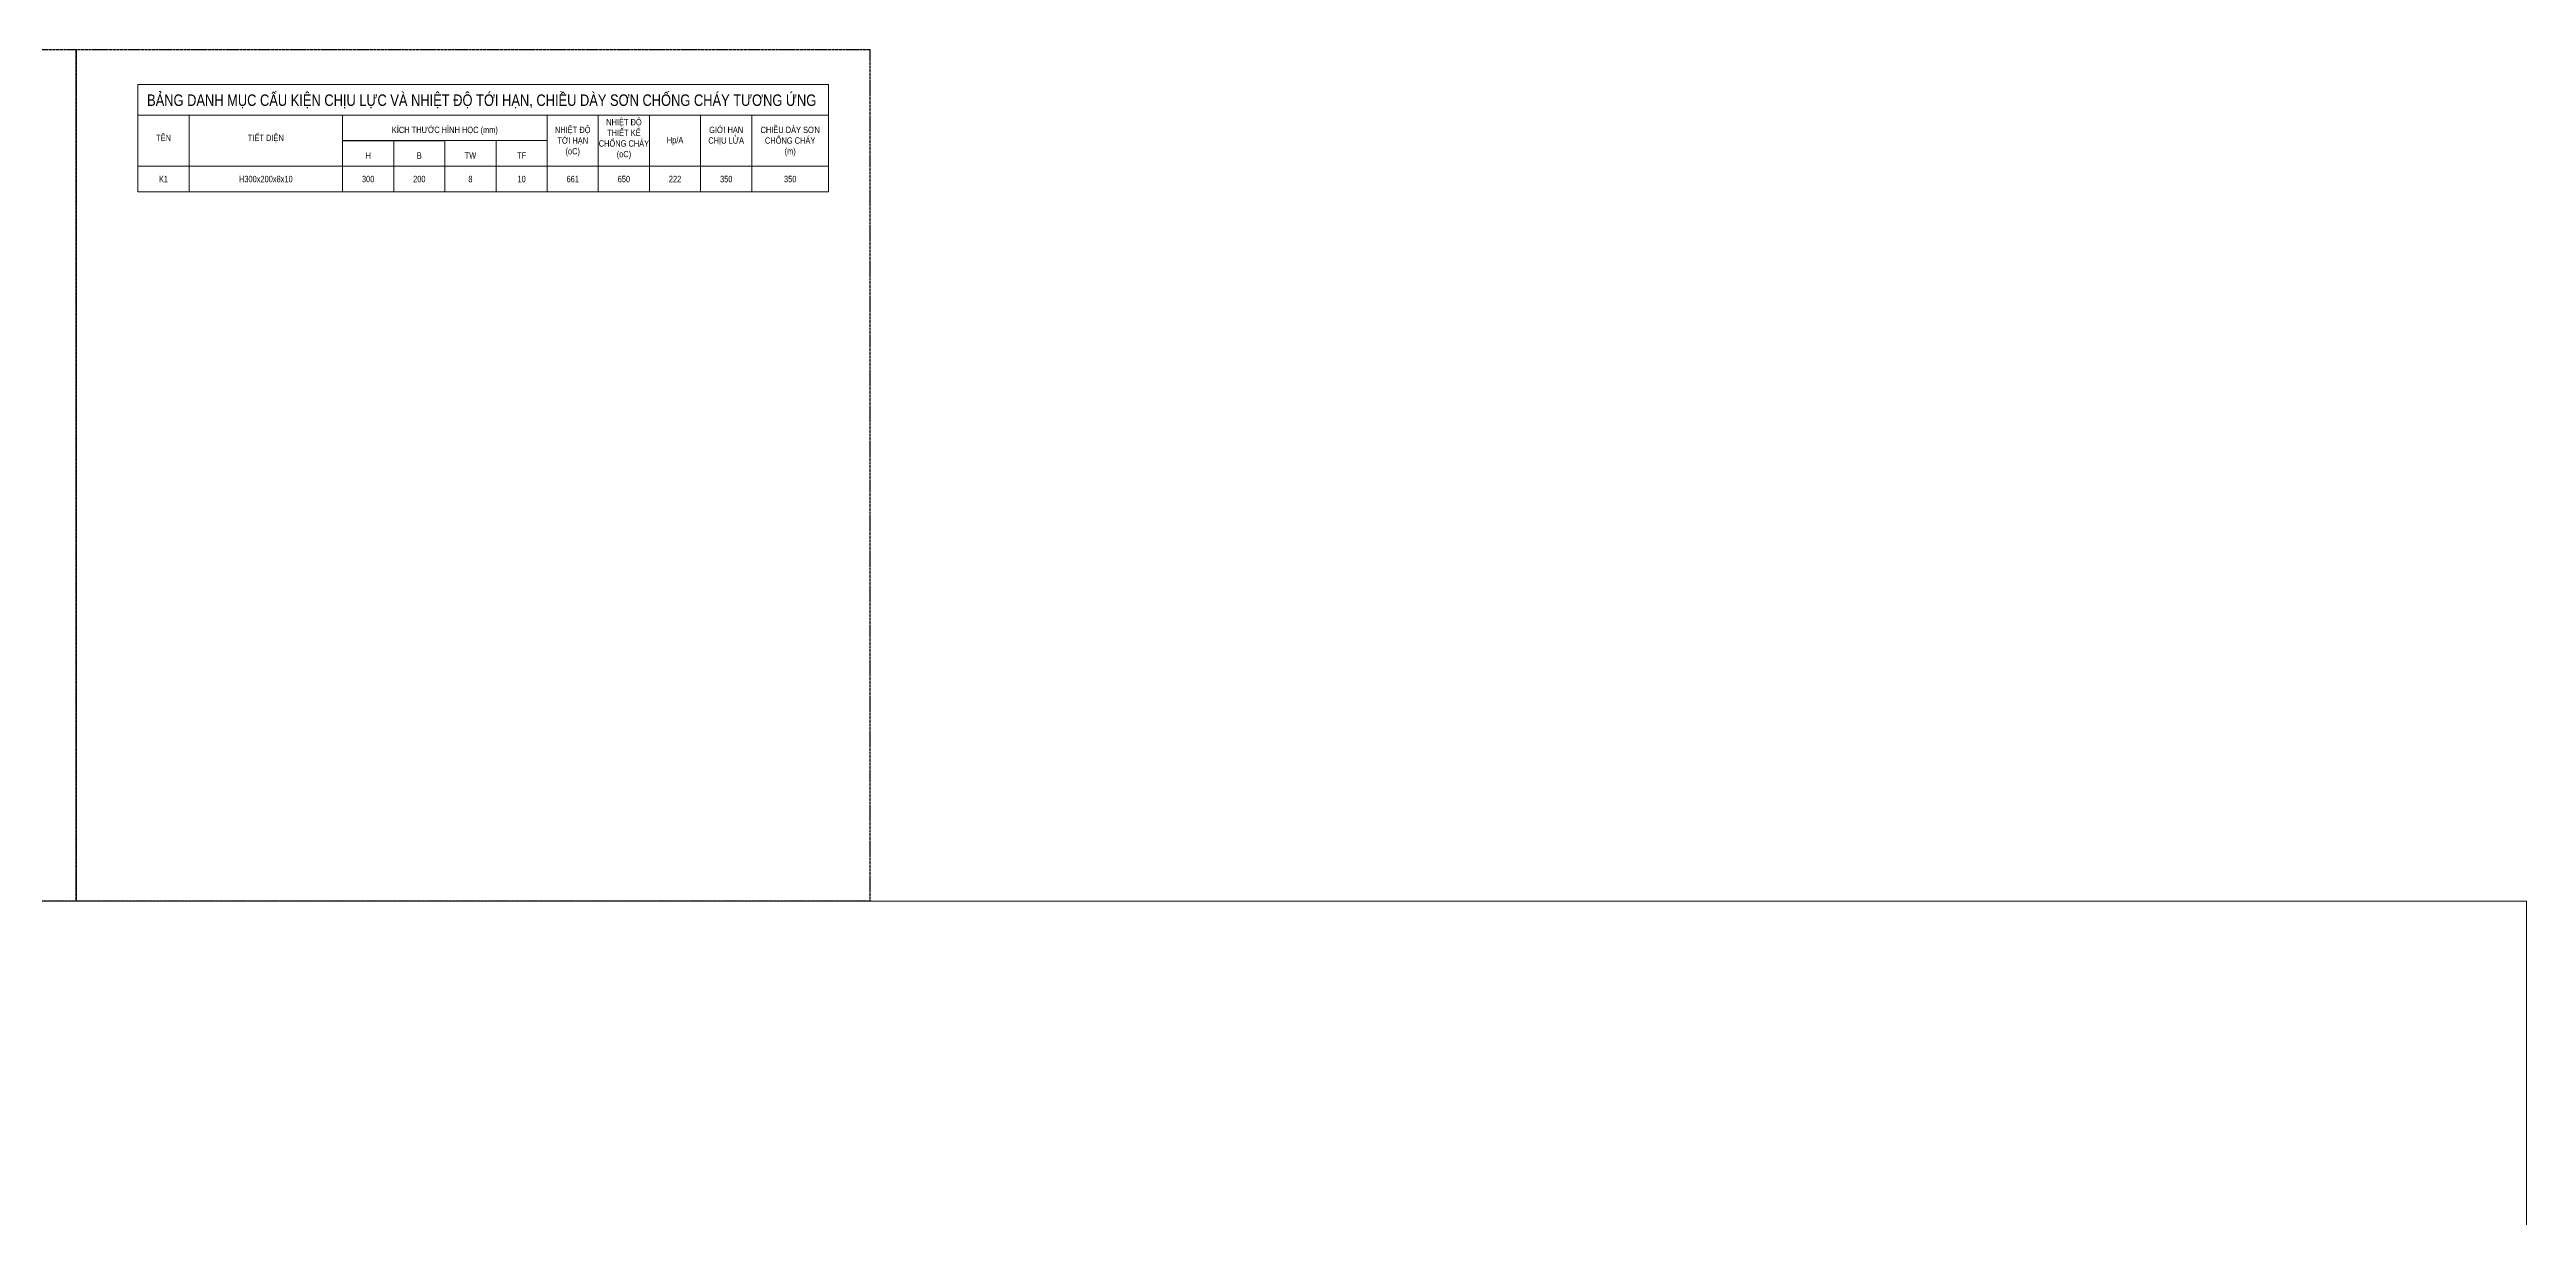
# Model space of a CAD drawing. Header units: millimetres. Extents: x -10603 to 59139, y 0 to 25238.
# Drawn here: x 49455 to 59139, y 19681 to 24246 of the extents above; entities that cross this region are included whole.
import ezdxf
from ezdxf.enums import TextEntityAlignment as Align

# ---------------------------------------------------------------- set-up
doc = ezdxf.new("R2010")
doc.units = ezdxf.units.MM
doc.linetypes.add('BEAM HIDEN_DBIM', pattern=[4.7625, 3.175, -1.5875])
for name, color, linetype, lineweight in [('DCE_BaoBeTong', 4, 'Continuous', 18), ('DCE_Beam', 2, 'BEAM HIDEN_DBIM', 25), ('DCE_Rod', 7, 'Continuous', 9), ('Dce_text', 7, 'Continuous', 13)]:
    doc.layers.add(name, color=color, linetype=linetype, lineweight=lineweight)
doc.layers.add('KCS_CHI', color=1, linetype='Continuous')
doc.styles.add('Dce_Text', font='arial.ttf', dxfattribs={"width": 0.8})

# ---------------------------------------------------------------- blocks, each defined once
blk = doc.blocks.new('DCE_BTKFire')
at = {"layer": 'DCE_BaoBeTong'}
for p, q in [((0, -32), (0, 0)), ((0, 0), (270, 0)), ((270, 0), (270, -32)), ((0, -12), (270, -12)), ((20, -32), (20, -12)), ((80, -32), (80, -12)), ((160, -12), (160, -32)), ((180, -12), (180, -32)), ((200, -12), (200, -32)), ((200, -12), (200, -32)), ((220, -12), (220, -32)), ((240, -12), (240, -32)), ((80, -22), (160, -22)), ((100, -22), (100, -32)), ((120, -22), (120, -32)), ((140, -22), (140, -32)), ((0, -32), (270, -32))]:
    blk.add_line(p, q, dxfattribs=at)
at = {"layer": 'KCS_CHI'}
blk.add_line((80, -22), (120, -22), dxfattribs=at)
at = {"color": 7, "style": 'Dce_Text', "width": 0.8}
blk.add_text('BẢNG DANH MỤC CẤU KIỆN CHỊU LỰC VÀ NHIỆT ĐỘ TỚI HẠN, CHIỀU DÀY SƠN CHỐNG CHÁY TƯƠNG ỨNG', height=4.5, dxfattribs=at).set_placement((134.39, -6), align=Align.MIDDLE)
for s, p in [('TÊN', (10, -22.19)), ('TIẾT DIỆN', (50, -22.19)), ('KÍCH THƯỚC HÌNH HỌC (mm)', (120, -19.04)), ('H', (90, -29.04)), ('B', (110, -29.04)), ('TW', (130, -29.04)), ('TF', (150, -29.04))]:
    blk.add_text(s, height=2.5, dxfattribs=at).set_placement(p, align=Align.CENTER)
at = {"color": 7, "char_height": 2.5, "attachment_point": 2, "style": 'Dce_Text'}
for s, insert, width in [('NHIỆT ĐỘ\\PTỚI HẠN\\P(oC)', (170, -16.54), 19.169), ('NHIỆT ĐỘ\\PTHIẾT KẾ\\PCHỐNG CHÁY\\P(oC)', (190.01, -13.51), 24.169), ('GIỚI HẠN CHỊU LỬA', (230, -16.54), 19.169), ('CHIỀU DÀY SƠN CHỐNG CHÁY (m)', (255, -16.54), 23.0941), ('Hp/A', (210, -20.53), 19.169)]:
    blk.add_mtext(s, dxfattribs=dict(at, insert=insert, width=width))
blk = doc.blocks.new('DCE_TH300')
at = {"layer": 'DCE_BaoBeTong', "linetype": 'Continuous'}
for p, q in [((0, -10), (0, 0)), ((20, -10), (20, 0)), ((80, -10), (80, 0)), ((120, -10), (120, 0)), ((180, -10), (180, 0)), ((270, -10), (270, 0)), ((100, -10), (100, 0)), ((140, -10), (140, 0)), ((160, -10), (160, 0)), ((200, -10), (200, 0)), ((220, -10), (220, 0)), ((240, -10), (240, 0)), ((0, -10), (270, -10))]:
    blk.add_line(p, q, dxfattribs=at)
at = {"layer": 'Dce_text', "color": 2, "style": 'Dce_Text', "width": 0.8}
for tag, p in [('Ten', (10, -5)), ('TietDien', (50, -5)), ('H', (90, -5)), ('B', (110, -5)), ('tw', (130, -5)), ('tf', (150, -5)), ('NhietDoToiHan', (170, -5)), ('NhietDoThietKe', (190, -5)), ('HpA', (210, -5)), ('REI', (230, -5)), ('ChieuDaySon', (255, -5))]:
    blk.add_attdef(tag, text='', height=2.5, dxfattribs=at).set_placement(p, align=Align.MIDDLE_CENTER)
blk = doc.blocks.new('Block_ALL')
at = {"layer": 'DCE_Beam'}
for points in [[(46813.2, 24245.6), (49558.9, 24245.6), (49558.9, 20917), (46813.2, 20917)], [(49558.9, 24245.6), (52661.7, 24245.6), (52661.7, 20917), (49558.9, 20917)]]:
    blk.add_lwpolyline(points, close=True, dxfattribs=at)
at = {"layer": 'DCE_Rod'}
blk.add_lwpolyline([(41958.1, 20917), (59139.1, 20917), (59139.1, 0), (41958.1, 0)], close=True, dxfattribs=at)
at = {"layer": 'DCE_Beam', "xscale": 10, "yscale": 10, "zscale": 10}
blk.add_blockref('DCE_BTKFire', (49800.4, 24109.5), dxfattribs=at)
blk.add_blockref('DCE_TH300', (49800.4, 23789.5), dxfattribs=at).add_auto_attribs({'Ten': 'K1', 'TietDien': 'H300x200x8x10', 'H': '300', 'B': '200', 'tw': '8', 'tf': '10', 'NhietDoToiHan': '661', 'NhietDoThietKe': '650', 'HpA': '222', 'REI': '350', 'ChieuDaySon': '350'})

msp = doc.modelspace()

# ---------------------------------------------------------------- block references
msp.add_blockref('Block_ALL', (0, 0))

doc.saveas('drawing.dxf')
